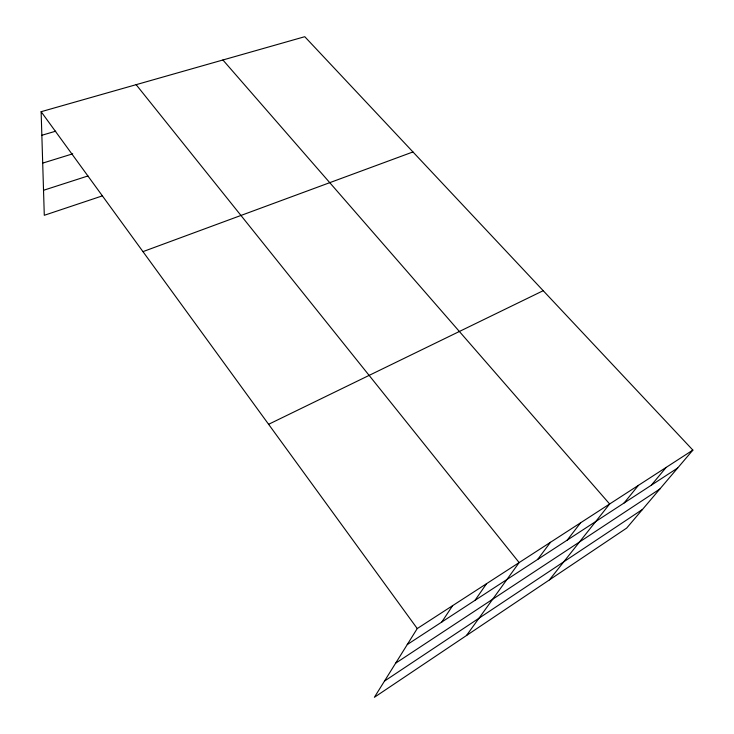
<?xml version="1.0" encoding="UTF-8"?>
<svg xmlns="http://www.w3.org/2000/svg" width="734" height="734" viewBox="0 0 734 734"><rect width="100%" height="100%" fill="white"/><g stroke="black" fill="none" stroke-linecap="round" stroke-linejoin="round"><path stroke-width="1.1" d="M692.868 450.107L417.242 628.561L374.377 697.3L626.68 528.076L692.868 450.107L304.766 36.7L41.132 111.696L44.288 215.291L102.448 195.85M441.804 622.019L452.612 605.66M475.008 600.339L486.55 583.686M466.475 635.525L519.149 562.583L136.139 84.667M537.664 559.427L550.482 542.288M567.244 540.105L580.622 522.773M549.417 579.897L609.642 503.992L222.907 59.986M624.065 503.01L638.433 485.348M651.352 485.192L666.151 467.402M384.488 681.088L642.525 509.405M395.635 663.206L659.838 489.018M407.251 644.58L677.675 467.998M268.607 424.298L543.206 290.692M142.965 251.634L412.958 151.947M43.526 190.28L87.933 175.967M42.7 163.113L72.712 153.828M41.856 135.276L55.692 131.184M41.132 111.696L417.242 628.561"/></g></svg>
